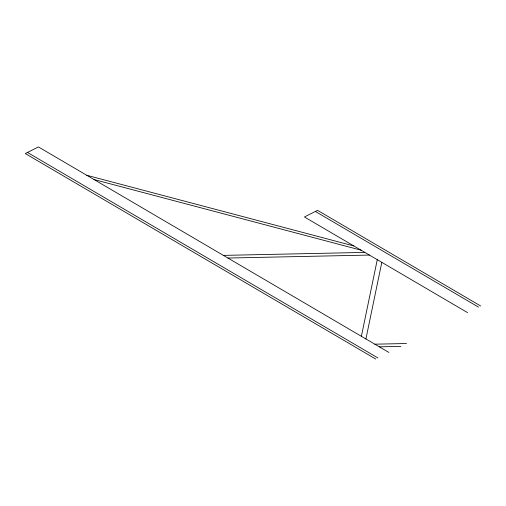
<?xml version="1.0" encoding="UTF-8"?>
<svg xmlns="http://www.w3.org/2000/svg" width="506" height="506" viewBox="0 0 506 506"><rect width="100%" height="100%" fill="white"/><g stroke="black" fill="none" stroke-linecap="round" stroke-linejoin="round"><path stroke-width="0.76" d="M361.385 336.307L377.274 259.686M365.914 338.963L381.809 262.348M223.38 255.385L364.864 252.412M227.909 258.041L369.399 255.068M374.813 344.181L406.539 343.517M379.348 346.838L400.86 346.389M86.76 175.278L353.839 245.948M94.008 179.529L361.094 250.198M480.7 306.01L317.547 210.344L304.429 216.973L467.582 312.645M315.358 211.451L478.512 307.117M388.893 352.435L38.418 146.93L25.3 153.565L375.781 359.07M27.488 152.458L377.963 357.963"/></g></svg>
